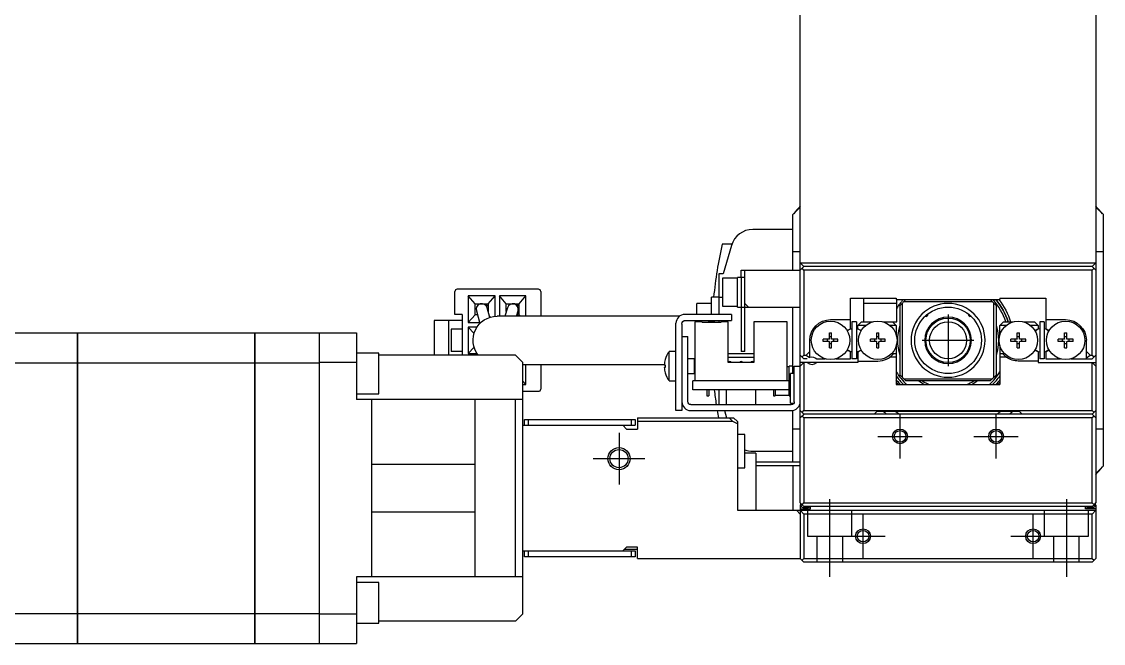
# Model space of a CAD drawing. Extents: x 0 to 1550, y -8 to 1198.
# Drawn here: x 579.2 to 725.5, y 10 to 94.1 of the extents above; entities that cross this region are included whole.
import ezdxf

# ---------------------------------------------------------------- set-up
doc = ezdxf.new("R2010")
doc.units = 0
doc.header["$LTSCALE"] = 0.5
doc.linetypes.add('CENTER', pattern=[50.8, 31.75, -6.35, 6.35, -6.35])
doc.linetypes.add('DASHED', pattern=[19.05, 12.7, -6.35])
for name, color, linetype in [('MSM_CENTER', 1, 'CENTER'), ('MSM_CONTINUOUS', 7, 'CONTINUOUS'), ('MSM_DASHED', 4, 'DASHED'), ('MSM_NARROW', 5, 'CONTINUOUS')]:
    doc.layers.add(name, color=color, linetype=linetype)

msp = doc.modelspace()

# ---------------------------------------------------------------- linework, layer by layer
at = {"layer": 'MSM_CENTER'}
for p, q in [((704.54, 54.5), (704.54, 47.5)), ((701.04, 51), (708.04, 51)), ((698.04, 35), (698.04, 41)), ((711.04, 35), (711.04, 41)), ((660.04, 38.5), (660.04, 31.5)), ((695.04, 38), (701.04, 38)), ((708.04, 38), (714.04, 38)), ((656.54, 35), (663.54, 35)), ((688.54, 19), (688.54, 29.5)), ((720.54, 29.5), (720.54, 19)), ((693.04, 21.5), (693.04, 27.5)), ((716.04, 21.5), (716.04, 27.5)), ((690.04, 24.5), (696.04, 24.5)), ((713.04, 24.5), (719.04, 24.5))]:
    msp.add_line(p, q, dxfattribs=at)
at = {"layer": 'MSM_CONTINUOUS'}
for p, q in [((684.54, 29), (684.54, 173.5)), ((724.54, 135.5), (724.54, 29)), ((684.54, 69), (683.54, 68)), ((725.54, 68), (724.54, 69)), ((683.54, 60.5), (683.54, 68)), ((725.54, 34), (725.54, 68)), ((683.54, 66), (678.12, 66)), ((675.3, 64), (673.97, 64)), ((675.24, 63.83), (674.14, 60)), ((683.54, 63), (684.54, 63)), ((724.54, 63), (725.54, 63)), ((684.54, 61.5), (724.54, 61.5)), ((685.04, 61), (684.54, 61.5)), ((724.54, 61.5), (724.04, 61)), ((673.54, 60), (673.54, 54.5)), ((674.14, 60), (673.54, 60)), ((676.54, 59.5), (676.54, 60.5)), ((676.54, 60.5), (684.54, 60.5)), ((677.04, 49.5), (677.04, 60.5)), ((685.04, 61), (684.54, 60.5)), ((685.04, 60.5), (684.79, 60.75)), ((724.04, 61), (685.04, 61)), ((685.04, 60.5), (685.04, 49)), ((724.04, 60.5), (685.04, 60.5)), ((724.54, 60.5), (724.04, 61)), ((724.29, 60.75), (724.04, 60.5)), ((724.04, 49), (724.04, 60.5)), ((674.04, 59.4), (674.04, 55.6)), ((676.04, 59.4), (674.04, 59.4)), ((676.04, 55.5), (676.04, 59.5)), ((677.04, 59.5), (676.04, 59.5)), ((676.54, 59.5), (676.54, 49.5)), ((637.84, 54.5), (637.84, 57.6)), ((649.14, 57.9), (638.14, 57.9)), ((649.44, 57.6), (649.44, 54.25)), ((643.29, 57), (639.64, 57)), ((639.64, 57), (639.64, 53.4)), ((640.59, 55.95), (639.64, 57)), ((640.59, 55.95), (642.34, 55.95)), ((640.59, 54.45), (640.59, 55.95)), ((641.97, 55.95), (642.34, 55.57)), ((642.34, 55.95), (643.29, 57)), ((642.34, 55.95), (642.34, 54.86)), ((643.29, 54.24), (643.29, 57)), ((647.44, 57), (643.89, 57)), ((643.89, 57), (643.89, 54.25)), ((644.79, 55.95), (643.89, 57)), ((644.79, 55.95), (646.54, 55.95)), ((644.79, 54.89), (644.79, 55.95)), ((646.17, 55.95), (646.54, 55.57)), ((646.54, 55.95), (647.44, 57)), ((646.54, 54.45), (646.54, 55.95)), ((647.44, 54.25), (647.44, 57)), ((670.54, 54.5), (670.54, 56)), ((672.54, 56), (670.54, 56)), ((672.54, 54.5), (672.54, 56.82)), ((673.54, 56.82), (672.54, 56.82)), ((674.04, 56.78), (673.54, 56.78)), ((674.04, 55.6), (676.04, 55.6)), ((677.54, 55.5), (677.04, 56)), ((691.34, 56.7), (697.54, 56.7)), ((691.34, 52.55), (691.34, 56.7)), ((693.09, 56.7), (693.09, 53.5)), ((697.59, 56), (693.09, 56)), ((697.54, 56.7), (697.54, 56.5)), ((697.54, 56.5), (711.54, 56.5)), ((697.59, 53.5), (697.59, 56.5)), ((698.04, 55.7), (698.84, 56.5)), ((698.04, 46.3), (698.04, 55.7)), ((698.34, 56), (698.34, 46)), ((710.54, 56.2), (698.54, 56.2)), ((710.24, 56.5), (711.04, 55.7)), ((710.74, 46), (710.74, 56)), ((711.04, 55.7), (711.04, 46.3)), ((711.54, 56.7), (717.74, 56.7)), ((711.54, 56.7), (711.54, 56.5)), ((717.74, 56.7), (717.74, 52.55)), ((638.84, 54.5), (637.84, 54.5)), ((638.84, 54.5), (638.84, 49)), ((640.59, 54.45), (639.64, 53.4)), ((640.9, 54.45), (640.59, 54.45)), ((640.75, 55), (641.23, 53.28)), ((642.56, 54.1), (642.19, 55.4)), ((642.51, 54.27), (642.64, 54.12)), ((668.21, 54.25), (643.54, 54.25)), ((644.95, 55.41), (644.6, 54.25)), ((646.17, 54.25), (646.39, 54.99)), ((646.23, 54.45), (646.54, 54.45)), ((646.54, 54.82), (646.25, 54.54)), ((646.54, 54.45), (646.71, 54.25)), ((675.24, 54.5), (668.94, 54.5)), ((675.24, 54.5), (675.24, 53.7)), ((676.04, 55.5), (684.54, 55.5)), ((683.54, 46.5), (683.54, 55.5)), ((701.57, 54.2), (701.38, 54.2)), ((701.57, 54.2), (701.79, 54.42)), ((701.62, 54.42), (701.79, 54.42)), ((701.79, 54.42), (701.79, 54.56)), ((707.29, 54.56), (707.29, 54.42)), ((707.29, 54.42), (707.46, 54.42)), ((707.29, 54.42), (707.52, 54.2)), ((707.71, 54.2), (707.52, 54.2)), ((638.84, 53.7), (635.04, 53.7)), ((635.04, 53.7), (635.04, 49)), ((636.96, 53.7), (636.96, 49)), ((639.64, 53.4), (641.19, 53.4)), ((640.84, 52.8), (639.64, 52.8)), ((639.64, 52.8), (639.64, 49.2)), ((640.43, 51.93), (639.64, 52.8)), ((667.74, 41.5), (667.74, 53.3)), ((668.54, 53.2), (668.54, 41.5)), ((669.04, 53.7), (675.24, 53.7)), ((670.29, 53.5), (670.29, 45.5)), ((671.29, 53.5), (670.29, 53.5)), ((671.29, 53.5), (671.29, 53.4)), ((673.79, 53.4), (671.29, 53.4)), ((672.09, 53.4), (672.09, 53.5)), ((672.99, 53.5), (672.09, 53.5)), ((672.47, 53.4), (672.47, 53.5)), ((672.54, 53.5), (672.54, 53.7)), ((672.62, 53.4), (672.62, 53.5)), ((672.99, 53.4), (672.99, 53.5)), ((673.54, 53.7), (673.54, 53.4)), ((673.79, 53.5), (673.79, 53.4)), ((674.79, 53.5), (673.79, 53.5)), ((674.79, 48), (674.79, 53.5)), ((678.29, 53.5), (678.29, 48)), ((682.79, 53.5), (678.29, 53.5)), ((682.79, 45.5), (682.79, 53.5)), ((688.64, 53.8), (691.34, 53.8)), ((692.14, 53.5), (691.54, 53.5)), ((691.54, 53.5), (691.54, 48.5)), ((692.14, 53.5), (692.14, 48.5)), ((692.34, 53), (692.84, 53.5)), ((693.38, 53), (692.34, 53)), ((692.34, 52.55), (692.34, 53)), ((692.84, 53.5), (694.33, 53.5)), ((695.76, 53.5), (697.59, 53.5)), ((697.54, 53), (696.7, 53)), ((697.04, 53.5), (697.54, 53)), ((697.54, 53), (697.54, 51.71)), ((705.61, 53.97), (705.61, 53.97)), ((711.54, 53), (712.04, 53.5)), ((712.38, 53), (711.54, 53)), ((711.54, 51.71), (711.54, 53)), ((712.04, 53.5), (713.33, 53.5)), ((714.76, 53.5), (716.24, 53.5)), ((716.74, 53), (715.7, 53)), ((716.24, 53.5), (716.74, 53)), ((716.74, 53), (716.74, 52.55)), ((717.54, 53.5), (716.94, 53.5)), ((716.94, 53.5), (716.94, 48.5)), ((717.54, 53.5), (717.54, 48.5)), ((717.74, 53.8), (720.44, 53.8)), ((574.54, 52), (586.79, 52)), ((586.79, 10), (586.79, 52)), ((586.79, 51.95), (586.84, 51.95)), ((586.84, 10), (586.84, 52)), ((586.84, 52), (610.79, 52)), ((610.79, 10), (610.79, 52)), ((610.79, 51.95), (610.84, 51.95)), ((610.84, 10), (610.84, 52)), ((610.84, 52), (624.54, 52)), ((619.54, 10), (619.54, 52)), ((624.54, 52), (624.54, 43)), ((638.84, 52.5), (637.34, 52.5)), ((637.34, 52.5), (637.34, 49.5)), ((668.54, 51.5), (669.34, 51.5)), ((669.34, 42.7), (669.34, 51.5)), ((688.5, 52), (688.79, 52)), ((688.5, 51.2), (688.5, 52)), ((688.79, 51.47), (688.5, 51.47)), ((688.79, 51.2), (688.79, 52)), ((691.08, 52.4), (691.34, 52.55)), ((692.64, 52.38), (692.34, 52.55)), ((694.9, 52), (695.19, 52)), ((694.9, 51.2), (694.9, 52)), ((695.19, 51.47), (694.9, 51.47)), ((695.19, 51.2), (695.19, 52)), ((707.34, 52.38), (707.34, 52.44)), ((707.34, 52.38), (707.41, 52.31)), ((713.9, 52), (714.19, 52)), ((713.9, 51.2), (713.9, 52)), ((714.19, 51.47), (713.9, 51.47)), ((714.19, 51.2), (714.19, 52)), ((716.45, 52.38), (716.74, 52.55)), ((717.74, 52.55), (718, 52.4)), ((720.3, 52), (720.59, 52)), ((720.3, 51.2), (720.3, 52)), ((720.59, 51.47), (720.3, 51.47)), ((720.59, 51.2), (720.59, 52)), ((640.43, 50.07), (639.64, 49.2)), ((685.84, 48.7), (685.84, 51)), ((687.64, 50.85), (687.64, 51.14)), ((688.44, 51.14), (687.64, 51.14)), ((688.44, 50.85), (687.64, 50.85)), ((688.17, 51.14), (688.17, 50.85)), ((688.5, 50), (688.5, 50.79)), ((688.79, 50.53), (688.5, 50.53)), ((688.5, 50), (688.79, 50)), ((688.79, 50), (688.79, 50.79)), ((689.64, 51.14), (688.85, 51.14)), ((689.64, 50.85), (688.85, 50.85)), ((689.11, 50.85), (689.11, 51.14)), ((689.64, 50.85), (689.64, 51.14)), ((694.04, 50.85), (694.04, 51.14)), ((694.84, 51.14), (694.04, 51.14)), ((694.84, 50.85), (694.04, 50.85)), ((694.57, 51.14), (694.57, 50.85)), ((694.9, 50), (694.9, 50.79)), ((695.19, 50.53), (694.9, 50.53)), ((694.9, 50), (695.19, 50)), ((695.19, 50), (695.19, 50.79)), ((696.04, 51.14), (695.25, 51.14)), ((696.04, 50.85), (695.25, 50.85)), ((695.51, 50.85), (695.51, 51.14)), ((696.04, 50.85), (696.04, 51.14)), ((697.54, 50.29), (697.54, 45)), ((711.54, 50.29), (711.54, 45)), ((713.04, 50.85), (713.04, 51.14)), ((713.84, 51.14), (713.04, 51.14)), ((713.84, 50.85), (713.04, 50.85)), ((713.57, 51.14), (713.57, 50.85)), ((713.9, 50), (713.9, 50.79)), ((714.19, 50.53), (713.9, 50.53)), ((713.9, 50), (714.19, 50)), ((714.19, 50), (714.19, 50.79)), ((715.04, 51.14), (714.25, 51.14)), ((715.04, 50.85), (714.25, 50.85)), ((714.51, 50.85), (714.51, 51.14)), ((715.04, 50.85), (715.04, 51.14)), ((719.44, 50.85), (719.44, 51.14)), ((720.24, 51.14), (719.44, 51.14)), ((720.24, 50.85), (719.44, 50.85)), ((719.97, 51.14), (719.97, 50.85)), ((720.3, 50), (720.3, 50.79)), ((720.59, 50.53), (720.3, 50.53)), ((720.3, 50), (720.59, 50)), ((720.59, 50), (720.59, 50.79)), ((721.44, 51.14), (720.65, 51.14)), ((721.44, 50.85), (720.65, 50.85)), ((720.91, 50.85), (720.91, 51.14)), ((721.44, 50.85), (721.44, 51.14)), ((723.24, 48.5), (723.24, 51)), ((627.54, 49.25), (624.54, 49.25)), ((627.54, 43.75), (627.54, 49.25)), ((646.04, 49), (627.54, 49)), ((638.84, 49.5), (637.34, 49.5)), ((639.64, 49.2), (640.84, 49.2)), ((647.04, 48), (646.04, 49)), ((666.27, 48.39), (666.27, 48.39)), ((666.84, 45.5), (666.84, 49.5)), ((667.74, 49.5), (666.84, 49.5)), ((670.24, 48.5), (669.34, 48.5)), ((670.24, 46.5), (670.24, 48.5)), ((670.29, 48.45), (670.24, 48.5)), ((674.79, 49.2), (678.29, 49.2)), ((674.79, 48.7), (678.29, 48.7)), ((677.04, 49.5), (676.54, 49.5)), ((685.04, 48.5), (684.54, 49)), ((684.79, 48.75), (685.04, 49)), ((685.04, 49), (685.34, 49)), ((685.48, 48.5), (685.04, 48.5)), ((685.84, 49.5), (685.34, 49)), ((685.34, 49), (685.79, 48.69)), ((685.84, 48.7), (685.79, 48.69)), ((686.8, 48.5), (687.93, 48.5)), ((689.36, 48.5), (691.34, 48.5)), ((691.34, 49.45), (691.08, 49.6)), ((691.34, 48.5), (691.34, 49.45)), ((692.14, 48.5), (691.54, 48.5)), ((692.34, 49.45), (692.57, 49.58)), ((692.34, 49.45), (692.34, 48)), ((697.54, 48.7), (696.64, 48.7)), ((697.19, 49.2), (697.54, 49.2)), ((707.41, 49.69), (707.34, 49.63)), ((707.34, 49.56), (707.34, 49.63)), ((711.54, 49.2), (711.9, 49.2)), ((712.45, 48.7), (711.54, 48.7)), ((716.74, 49.45), (716.52, 49.58)), ((716.74, 49.45), (716.74, 48)), ((717.54, 48.5), (716.94, 48.5)), ((718, 49.6), (717.74, 49.45)), ((717.74, 49.45), (717.74, 48.5)), ((717.74, 48.5), (719.73, 48.5)), ((721.16, 48.5), (724.04, 48.5)), ((723.74, 49), (723.24, 49.5)), ((723.24, 48.65), (723.74, 49)), ((723.74, 49), (724.04, 49)), ((724.04, 49), (724.29, 48.75)), ((724.54, 49), (724.04, 48.5)), ((574.54, 47.97), (586.79, 47.97)), ((586.79, 47.71), (586.84, 47.71)), ((586.84, 47.97), (610.79, 47.97)), ((610.79, 47.71), (610.84, 47.71)), ((610.84, 47.97), (619.54, 47.97)), ((624.54, 48), (619.54, 48)), ((647.04, 14), (647.04, 48)), ((647.04, 47.75), (666.16, 47.75)), ((647.44, 45), (647.44, 47.75)), ((649.44, 47.75), (649.44, 44.4)), ((666.15, 47.68), (666.27, 47.68)), ((666.27, 47.32), (666.15, 47.32)), ((678.29, 48), (674.79, 48)), ((683.04, 47.4), (682.79, 47.4)), ((683.04, 43.5), (683.04, 47.5)), ((683.54, 47.5), (683.04, 47.5)), ((683.74, 42.7), (683.74, 47.5)), ((683.74, 47.5), (684.54, 47.5)), ((692.34, 48), (684.54, 48)), ((685.04, 48), (684.54, 47.5)), ((685.04, 48), (685.04, 41.5)), ((692.34, 48.2), (695.04, 48.2)), ((705.6, 48.04), (705.61, 48.04)), ((716.74, 48.2), (714.04, 48.2)), ((716.74, 48), (724.54, 48)), ((724.54, 47.5), (724.04, 48)), ((724.04, 41.5), (724.04, 48)), ((647.04, 45.47), (647.44, 45)), ((666.27, 46.61), (666.27, 46.61)), ((666.84, 45.5), (667.74, 45.5)), ((669.34, 46.5), (670.24, 46.5)), ((670.04, 44.3), (670.04, 45.5)), ((683.04, 45.5), (670.04, 45.5)), ((670.24, 46.5), (670.29, 46.55)), ((683.24, 42.5), (683.24, 46.5)), ((683.74, 46.5), (683.24, 46.5)), ((698.84, 45.5), (698.04, 46.3)), ((698.54, 45.8), (710.54, 45.8)), ((710.24, 45.5), (698.84, 45.5)), ((711.04, 46.3), (710.24, 45.5)), ((647.04, 45), (647.44, 45)), ((647.04, 44.1), (649.14, 44.1)), ((683.04, 44.3), (670.04, 44.3)), ((671.92, 44.3), (671.92, 43.5)), ((672.17, 44.3), (672.17, 43.5)), ((673.54, 44.3), (673.54, 42.3)), ((674.54, 44.3), (674.54, 42.3)), ((678.54, 42.3), (678.54, 44.3)), ((680.92, 44.3), (680.92, 43.5)), ((681.17, 44.3), (681.17, 43.5)), ((697.54, 45), (711.54, 45)), ((624.54, 43.75), (627.54, 43.75)), ((647.04, 43), (624.54, 43)), ((626.54, 43), (626.54, 19)), ((640.54, 43), (640.54, 19)), ((646.04, 19), (646.04, 43)), ((671.92, 43.5), (672.17, 43.5)), ((680.92, 43.5), (681.17, 43.5)), ((681.17, 43.6), (683.04, 43.6)), ((683.04, 43.5), (683.24, 43.5)), ((683.24, 42.5), (683.69, 42.5)), ((683.54, 42.35), (683.54, 42.5)), ((668.54, 41.5), (667.74, 41.5)), ((669.74, 42.3), (683.34, 42.3)), ((669.74, 41.5), (683.34, 41.5)), ((674.29, 41.5), (674.57, 40.5)), ((683.54, 34.5), (683.54, 41.52)), ((685.04, 41), (684.54, 41.5)), ((684.79, 41.25), (685.04, 41.5)), ((685.04, 41), (684.79, 40.75)), ((685.04, 41.5), (724.04, 41.5)), ((724.04, 41), (685.04, 41)), ((694.89, 41.35), (694.54, 41)), ((714.19, 41.35), (694.89, 41.35)), ((714.54, 41), (714.19, 41.35)), ((724.04, 41.5), (724.29, 41.25)), ((724.54, 41.5), (724.04, 41)), ((724.54, 40.5), (724.04, 41)), ((647.24, 39.5), (647.24, 40.3)), ((647.24, 40.3), (662.24, 40.3)), ((647.74, 40.3), (647.74, 39.5)), ((661.74, 39.5), (661.74, 40.3)), ((662.24, 40.3), (662.24, 39.5)), ((662.54, 40.5), (662.54, 39)), ((662.54, 40.5), (675.54, 40.5)), ((675.43, 40), (662.54, 40)), ((675.43, 40), (674.93, 40.5)), ((676.04, 39.69), (675.43, 40)), ((675.54, 40.5), (676.04, 40)), ((676.04, 40), (676.04, 28)), ((684.79, 40.75), (684.54, 40.5)), ((685.04, 40.5), (684.79, 40.75)), ((685.04, 40.5), (685.04, 29)), ((724.04, 40.5), (685.04, 40.5)), ((724.29, 40.75), (724.04, 40.5)), ((724.04, 29), (724.04, 40.5)), ((647.04, 39.5), (662.24, 39.5)), ((661.04, 39), (660.54, 39.5)), ((661.04, 39), (662.54, 39)), ((677.04, 38.25), (676.04, 38.25)), ((677.04, 33.75), (677.04, 38.25)), ((684.54, 39), (683.54, 39)), ((725.54, 39), (724.54, 39)), ((678.54, 35.75), (677.04, 35.75)), ((678.12, 36), (683.54, 36)), ((678.54, 35.75), (678.54, 28)), ((640.54, 34.21), (626.54, 34.21)), ((676.04, 33.75), (677.04, 33.75)), ((684.54, 34.5), (678.54, 34.5)), ((684.54, 34), (678.54, 34)), ((683.54, 34), (683.54, 28)), ((724.54, 33), (725.54, 34)), ((676.04, 28), (724.54, 28)), ((684.04, 28), (684.54, 27.5)), ((684.54, 29), (685.04, 28.5)), ((684.54, 28.7), (684.64, 28.8)), ((684.54, 28.7), (684.54, 21.5)), ((684.54, 28.2), (685.94, 28.2)), ((685.04, 27.5), (684.54, 28)), ((684.64, 28.7), (684.64, 28.9)), ((684.79, 28.75), (685.04, 29)), ((684.94, 28.4), (685.64, 28.4)), ((685.04, 29), (724.04, 29)), ((724.04, 28.5), (685.04, 28.5)), ((685.94, 28.2), (685.94, 28.5)), ((723.14, 28.2), (723.14, 28.5)), ((724.54, 28.2), (723.14, 28.2)), ((723.44, 28.4), (724.14, 28.4)), ((724.04, 29), (724.29, 28.75)), ((724.04, 28.5), (724.29, 28.75)), ((724.54, 28), (724.04, 27.5)), ((724.29, 28.75), (724.54, 29)), ((724.44, 28.9), (724.44, 28.7)), ((724.44, 28.8), (724.54, 28.7)), ((724.54, 28.7), (724.54, 21.5)), ((626.54, 27.79), (640.54, 27.79)), ((724.04, 27.5), (685.04, 27.5)), ((685.04, 27.5), (685.04, 21.5)), ((724.04, 21.5), (724.04, 27.5)), ((647.04, 22.5), (662.24, 22.5)), ((647.24, 21.7), (647.24, 22.5)), ((647.74, 22.5), (647.74, 21.7)), ((660.54, 22.5), (661.04, 23)), ((660.79, 22.75), (662.54, 22.75)), ((662.54, 23), (661.04, 23)), ((661.74, 21.7), (661.74, 22.5)), ((662.24, 22.5), (662.24, 21.7)), ((662.54, 21.5), (662.54, 23)), ((662.24, 21.7), (647.24, 21.7)), ((662.54, 21.5), (684.54, 21.5)), ((684.54, 21.5), (685.04, 21)), ((684.79, 21.25), (685.04, 21.5)), ((685.04, 21.5), (724.04, 21.5)), ((724.04, 21), (685.04, 21)), ((724.04, 21.5), (724.29, 21.25)), ((724.04, 21), (724.29, 21.25)), ((724.29, 21.25), (724.54, 21.5)), ((647.04, 19), (624.54, 19)), ((624.54, 19), (624.54, 10)), ((627.54, 18.25), (624.54, 18.25)), ((627.54, 12.75), (627.54, 18.25)), ((574.54, 14.03), (586.79, 14.03)), ((586.79, 14.29), (586.84, 14.29)), ((586.84, 14.03), (610.79, 14.03)), ((610.79, 14.29), (610.84, 14.29)), ((610.84, 14.03), (619.54, 14.03)), ((619.54, 14), (624.54, 14)), ((646.04, 13), (647.04, 14)), ((624.54, 12.75), (627.54, 12.75)), ((646.04, 13), (627.54, 13)), ((574.54, 10), (586.79, 10)), ((586.79, 10.05), (586.84, 10.05)), ((586.84, 10), (610.79, 10)), ((610.79, 10.05), (610.84, 10.05)), ((610.84, 10), (624.54, 10))]:
    msp.add_line(p, q, dxfattribs=at)
msp.add_polyline3d([(666.27, 47.68, 0), (666.27, 47.68, 0), (666.27, 47.67, 0), (666.27, 47.67, 0), (666.27, 47.67, 0), (666.27, 47.67, 0), (666.27, 47.66, 0), (666.27, 47.66, 0), (666.27, 47.66, 0), (666.27, 47.65, 0), (666.27, 47.65, 0), (666.27, 47.65, 0), (666.27, 47.65, 0), (666.27, 47.64, 0), (666.27, 47.64, 0), (666.27, 47.64, 0), (666.27, 47.63, 0), (666.27, 47.63, 0), (666.27, 47.63, 0), (666.27, 47.63, 0), (666.27, 47.62, 0), (666.27, 47.62, 0), (666.27, 47.62, 0), (666.27, 47.62, 0), (666.27, 47.61, 0), (666.27, 47.61, 0), (666.27, 47.61, 0), (666.27, 47.6, 0), (666.27, 47.6, 0), (666.27, 47.6, 0), (666.27, 47.6, 0), (666.27, 47.59, 0), (666.27, 47.59, 0), (666.27, 47.59, 0), (666.27, 47.58, 0), (666.27, 47.58, 0), (666.27, 47.58, 0), (666.27, 47.58, 0), (666.27, 47.57, 0), (666.27, 47.57, 0), (666.27, 47.57, 0), (666.27, 47.56, 0), (666.27, 47.56, 0), (666.27, 47.56, 0), (666.27, 47.56, 0), (666.27, 47.55, 0), (666.27, 47.55, 0), (666.27, 47.55, 0), (666.27, 47.55, 0), (666.27, 47.54, 0), (666.27, 47.54, 0), (666.27, 47.54, 0), (666.27, 47.53, 0), (666.27, 47.53, 0), (666.27, 47.53, 0), (666.27, 47.53, 0), (666.27, 47.52, 0), (666.27, 47.52, 0), (666.27, 47.52, 0), (666.27, 47.51, 0), (666.27, 47.51, 0), (666.27, 47.51, 0), (666.27, 47.51, 0), (666.27, 47.5, 0), (666.27, 47.5, 0), (666.27, 47.5, 0), (666.27, 47.49, 0), (666.27, 47.49, 0), (666.27, 47.49, 0), (666.27, 47.49, 0), (666.27, 47.48, 0), (666.27, 47.48, 0), (666.27, 47.48, 0), (666.27, 47.47, 0), (666.27, 47.47, 0), (666.27, 47.47, 0), (666.27, 47.47, 0), (666.27, 47.46, 0), (666.27, 47.46, 0), (666.27, 47.46, 0), (666.27, 47.45, 0), (666.27, 47.45, 0), (666.27, 47.45, 0), (666.27, 47.45, 0), (666.27, 47.44, 0), (666.27, 47.44, 0), (666.27, 47.44, 0), (666.27, 47.44, 0), (666.27, 47.43, 0), (666.27, 47.43, 0), (666.27, 47.43, 0), (666.27, 47.42, 0), (666.27, 47.42, 0), (666.27, 47.42, 0), (666.27, 47.42, 0), (666.27, 47.41, 0), (666.27, 47.41, 0), (666.27, 47.41, 0), (666.27, 47.4, 0), (666.27, 47.4, 0), (666.27, 47.4, 0), (666.27, 47.4, 0), (666.27, 47.39, 0), (666.27, 47.39, 0), (666.27, 47.39, 0), (666.27, 47.38, 0), (666.27, 47.38, 0), (666.27, 47.38, 0), (666.27, 47.38, 0), (666.27, 47.37, 0), (666.27, 47.37, 0), (666.27, 47.37, 0), (666.27, 47.37, 0), (666.27, 47.36, 0), (666.27, 47.36, 0), (666.27, 47.36, 0), (666.27, 47.35, 0), (666.27, 47.35, 0), (666.27, 47.35, 0), (666.27, 47.35, 0), (666.27, 47.34, 0), (666.27, 47.34, 0), (666.27, 47.34, 0), (666.27, 47.33, 0), (666.27, 47.33, 0), (666.27, 47.33, 0), (666.27, 47.33, 0), (666.27, 47.32, 0), (666.27, 47.32, 0)], dxfattribs=at)
at = {"layer": 'MSM_CONTINUOUS', "extrusion": (0, 0, -1)}
for radius in [5, 3.15]:
    msp.add_circle((-704.54, 51), radius, dxfattribs=at)
at = {"layer": 'MSM_CONTINUOUS'}
for centre, radius in [((704.54, 51), 4.5), ((688.64, 51), 2.6), ((695.04, 51), 2.6), ((704.54, 51), 3), ((714.04, 51), 2.6), ((720.44, 51), 2.6), ((698.04, 38), 0.783), ((711.04, 38), 0.783), ((660.04, 35), 1.23), ((693.04, 24.5), 0.783), ((716.04, 24.5), 0.783)]:
    msp.add_circle(centre, radius, dxfattribs=at)
for centre, radius, start, end in [((704.54, 51), 27, 137.7946, 140.6235), ((704.54, 51), 27, 39.3765, 42.2054), ((678.12, 63), 3, 90, 164.0042), ((732.55, 51), 60, 167.4867, 174.4336), ((638.14, 57.6), 0.3, 90, 180), ((649.14, 57.6), 0.3, 0, 90), ((641.47, 55.2), 0.75, 15.6242, 195.6242), ((645.67, 55.2), 0.75, 343.4791, 163.4791), ((704.54, 51), 8.2, 137.8764, 147.9474), ((704.54, 51), 8.2, 17.7508, 42.1236), ((704.54, 51), 8.5, 17.1046, 40.3202), ((668.94, 53.3), 1.2, 90, 180), ((691.84, 51), 1.59, 100.8931, 126.1972), ((691.84, 51), 1.59, 53.8028, 79.1069), ((691.73, 50.88), 1.75, 52.994, 58.6217), ((717.24, 51), 1.59, 100.8931, 126.1972), ((717.24, 51), 1.59, 53.8028, 79.1069), ((669.34, 47.5), 3.19, 163.8933, 176.7703), ((669.34, 47.5), 3.2, 141.3178, 163.8775), ((691.84, 51), 1.59, 233.8028, 259.1069), ((691.84, 51), 1.59, 280.8931, 306.1972), ((691.73, 51.11), 1.75, 298.6217, 307.006), ((695.04, 51), 2.8, 270, 319.9948), ((714.04, 51), 2.8, 220.0052, 235.2281), ((717.24, 51), 1.59, 233.8028, 259.1069), ((717.24, 51), 1.59, 280.8931, 306.1972), ((669.34, 47.5), 3.19, 183.2297, 196.1067), ((675.04, 47.9), 0.25, 23.5782, 156.4218), ((676.54, 47.9), 0.25, 23.5782, 156.4218), ((678.04, 47.9), 0.25, 23.5782, 156.4218), ((686.14, 48.75), 1, 228.5904, 311.4096), ((669.34, 47.5), 3.2, 196.1225, 218.6822), ((704.54, 51), 8.2, 211.3881, 227.0297), ((704.54, 51), 8.5, 214.5603, 224.9009), ((704.54, 51), 6.5, 237.7958, 247.3801), ((704.54, 51), 6.5, 292.6199, 302.2042), ((704.54, 51), 8.2, 312.9703, 328.6119), ((704.54, 51), 8.5, 315.0991, 325.4397), ((649.14, 44.4), 0.3, 270, 0), ((732.55, 51), 60, 186.4114, 188.3373), ((669.74, 42.7), 1.2, 180, 270), ((683.34, 42.7), 1.2, 270, 0), ((732.55, 51), 60, 189.1102, 190.0787), ((704.54, 51), 13, 227.9284, 230.2849), ((704.54, 51), 13, 309.7151, 312.0716), ((678.12, 39), 3, 248.8827, 270), ((704.54, 51), 27, 317.7946, 320.6235), ((684.94, 28.7), 0.3, 180, 270), ((685.64, 28.7), 0.3, 270, 318.1897), ((723.44, 28.7), 0.3, 221.8103, 270), ((724.14, 28.7), 0.3, 270, 0)]:
    msp.add_arc(centre, radius, start, end, dxfattribs=at)
at = {"layer": 'MSM_CONTINUOUS', "extrusion": (0, 0, -1)}
for centre, radius, start, end in [((-704.54, 51), 8.8, 37.8357, 38.6822), ((-704.54, 51), 8.5, 139.6798, 162.8954), ((-704.54, 51), 8.8, 141.3178, 163.4955), ((-643.54, 51), 3.25, 322.0201, 90), ((-669.04, 53.2), 0.5, 0, 90), ((-688.64, 51), 2.8, 0, 90), ((-704.54, 51), 6.8, 342.9174, 17.0826), ((-704.54, 51), 6.8, 162.9174, 197.0826), ((-720.44, 51), 2.8, 90, 180), ((-691.96, 50.88), 1.75, 52.994, 60), ((-717.36, 50.88), 1.75, 52.994, 58.6217), ((-717.13, 50.88), 1.75, 120, 127.006), ((-688.44, 51.2), 0.06, 180, 270), ((-688.44, 50.79), 0.06, 90, 180), ((-688.85, 51.2), 0.06, 270, 0), ((-688.85, 50.79), 0.06, 0, 90), ((-694.84, 51.2), 0.06, 180, 270), ((-694.84, 50.79), 0.06, 90, 180), ((-695.25, 51.2), 0.06, 270, 0), ((-695.25, 50.79), 0.06, 0, 90), ((-713.84, 51.2), 0.06, 180, 270), ((-713.84, 50.79), 0.06, 90, 180), ((-714.25, 51.2), 0.06, 270, 0), ((-714.25, 50.79), 0.06, 0, 90), ((-720.24, 51.2), 0.06, 180, 270), ((-720.24, 50.79), 0.06, 90, 180), ((-720.65, 51.2), 0.06, 270, 0), ((-720.65, 50.79), 0.06, 0, 90), ((-686.14, 47.75), 1, 72.5424, 131.4096), ((-691.96, 51.11), 1.75, 300, 307.006), ((-714.04, 51), 2.8, 270, 304.7719), ((-717.36, 51.11), 1.75, 298.6217, 307.006), ((-717.13, 51.11), 1.75, 232.994, 240), ((-704.54, 51), 8.8, 317.0141, 322.6982), ((-704.54, 51), 6.8, 298.0725, 306.0189), ((-704.54, 51), 6.8, 233.9811, 241.9275), ((-704.54, 51), 8.8, 217.3018, 222.9859), ((-704.54, 51), 9, 318.1897, 321.0576), ((-704.54, 51), 9, 218.9424, 221.8103), ((-669.74, 42.7), 0.4, 270, 0), ((-683.34, 42.7), 0.4, 180, 270), ((-704.54, 51), 12, 303.5573, 306.4702), ((-704.54, 51), 12, 233.5298, 236.4427)]:
    msp.add_arc(centre, radius, start, end, dxfattribs=at)
at = {"layer": 'MSM_DASHED'}
for p, q in [((685.54, 28), (685.54, 24.5)), ((691.54, 24.5), (691.54, 28)), ((717.54, 28), (717.54, 24.5)), ((723.54, 24.5), (723.54, 28)), ((685.54, 24.5), (691.54, 24.5)), ((686.79, 24.5), (686.79, 21)), ((690.29, 21), (690.29, 24.5)), ((717.54, 24.5), (723.54, 24.5)), ((718.79, 24.5), (718.79, 21)), ((722.29, 21), (722.29, 24.5))]:
    msp.add_line(p, q, dxfattribs=at)
at = {"layer": 'MSM_NARROW'}
for centre, radius in [((704.54, 51), 2.5), ((698.04, 38), 1), ((711.04, 38), 1), ((660.04, 35), 1.5), ((693.04, 24.5), 1), ((716.04, 24.5), 1)]:
    msp.add_circle(centre, radius, dxfattribs=at)

doc.saveas('drawing.dxf')
